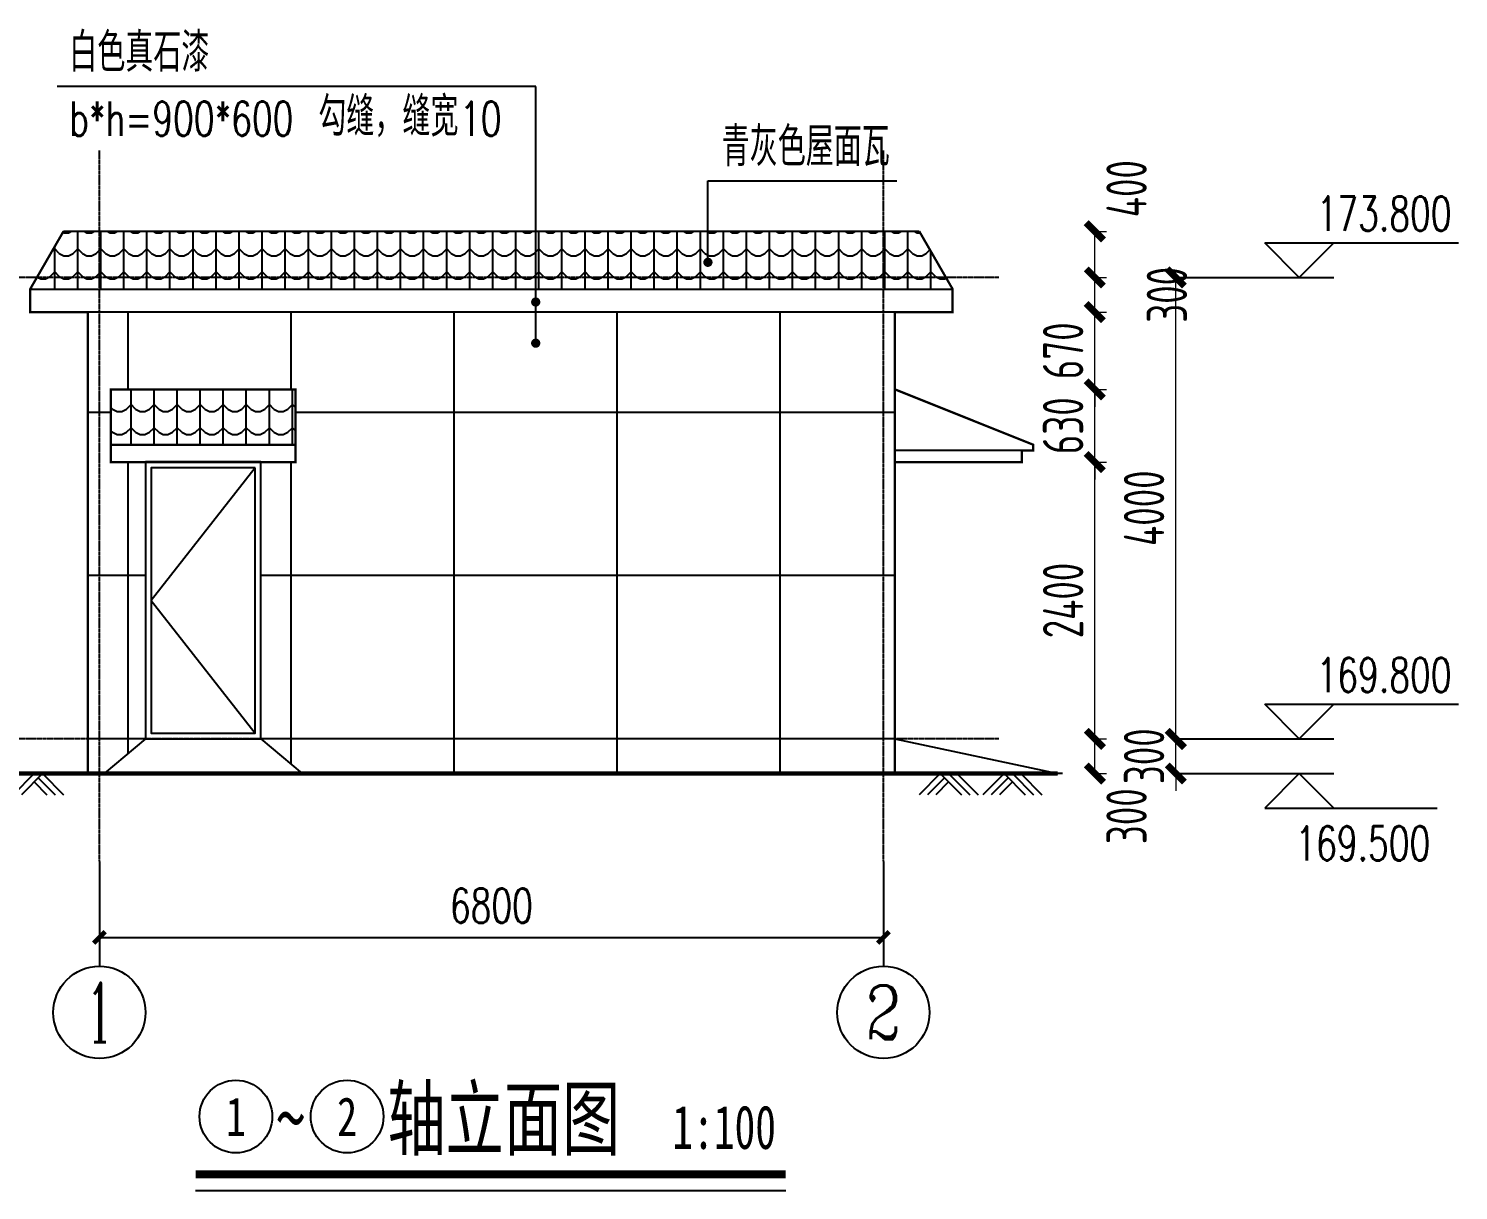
# Model space of a CAD drawing. Header units: inches. Extents: x -25354 to 45988, y -31419 to 5096.
# Drawn here: x -16146 to -3745, y -30628 to -20556 of the extents above; entities that cross this region are included whole.
import ezdxf
from ezdxf.enums import TextEntityAlignment as Align

# ---------------------------------------------------------------- set-up
doc = ezdxf.new("R2010")
doc.units = ezdxf.units.IN
doc.header["$MEASUREMENT"] = 0
doc.linetypes.add('DOTE', pattern=[2.42, 2, -0.2, 0.02, -0.2])
for name, color, linetype in [('AXIS', 3, 'Continuous'), ('AXIS_TEXT', 7, 'Continuous'), ('DIM_ELEV', 3, 'Continuous'), ('DIM_LEAD', 3, 'Continuous'), ('DIM_SYMB', 3, 'Continuous'), ('DOTE', 1, 'DOTE'), ('PUB_DIM', 3, 'Continuous'), ('TWT_DIM', 3, 'Continuous'), ('YHJ_立面_墙线中', 2, 'Continuous'), ('YHJ_门窗框', 151, 'Continuous'), ('YHJ_门窗细线', 160, 'Continuous'), ('建筑-房间填充', 8, 'Continuous')]:
    doc.layers.add(name, color=color, linetype=linetype)
doc.styles.add('_TCH_AXIS', font='COMPLEX', dxfattribs={"bigfont": 'GBCBIG'})
doc.styles.add('_TCH_DIM', font='SIMPLEX', dxfattribs={"bigfont": 'GBCBIG'})
doc.styles.add('_TCH_DIM_T3', font='SIMPLEX', dxfattribs={"width": 0.705882, "bigfont": 'GBCBIG'})
doc.styles.add('biaotilan', font='', dxfattribs={"width": 0.7})
doc.styles.add('COMPLEX', font='COMPLEX')
doc.styles.add('TSSD_REIN_T3', font='tssdeng.shx', dxfattribs={"width": 0.7, "bigfont": 'hztxt.shx'})
doc.styles.get('biaotilan').set_extended_font_data('SimSun')
doc.dimstyles.new('_TCH_ARCH&&100', dxfattribs={"dimtxt": 350, "dimasz": 150, "dimexe": 100, "dimexo": 200, "dimgap": 100, "dimtad": 1, "dimdec": 0, "dimzin": 0, "dimdsep": 46, "dimtxsty": 'TSSD_REIN_T3', "dimblk": 'ARCHTICK', "dimcen": 0.09, "dimclrt": 7, "dimazin": 2, "dimtfac": 1, "dimtdec": 0, "dimtix": 1, "dimtmove": 2, "dimatfit": 3, "dimfxl": 1, "dimfxlon": 1, "dimtolj": 1, "dimtzin": 0, "dimlwd": 18, "dimlwe": 18, "dimarcsym": 0})
doc.dimstyles.new('_TWT_ARCH&&100', dxfattribs={"dimtxt": 297.5, "dimasz": 100, "dimexe": 250, "dimexo": 300, "dimgap": 126.25, "dimtad": 1, "dimdec": 0, "dimzin": 0, "dimdsep": 46, "dimtxsty": '_TCH_DIM_T3', "dimblk": 'ARCHTICK', "dimcen": 0.09, "dimclrt": 7, "dimazin": 2, "dimtfac": 1, "dimtdec": 0, "dimtix": 1, "dimtmove": 2, "dimatfit": 3, "dimfxl": 75, "dimtolj": 1, "dimtzin": 0, "dimarcsym": 0})
pattern_1 = [(90, (-2191760.7, -2689677.4), (-1414.215, 0), []), (180, (-2191760.7, -2689677.4), (-1e-13, -1414.215), [])]

# ---------------------------------------------------------------- blocks, each defined once
blk = doc.blocks.new('HSHHFGHTFF')
at = {"layer": 'YHJ_门窗框'}
blk.add_lwpolyline([(633308, 84413), (634308, 84413), (634308, 82013), (633308, 82013)], close=True, dxfattribs=at)
at = {"layer": 'YHJ_门窗细线'}
blk.add_lwpolyline([(633358, 84363), (634258, 84363), (634258, 82063), (633358, 82063)], close=True, dxfattribs=at)
blk.add_lwpolyline([(633358, 84363), (634258, 83213), (633358, 82063)], dxfattribs=at)
blk = doc.blocks.new('_ArchTick')
at = {"color": 0, "linetype": 'ByBlock', "const_width": 0.4}
blk.add_lwpolyline([(-0.5, -0.5), (0.5, 0.5)], dxfattribs=at)
blk = doc.blocks.new('*D85')
at = {"layer": 'Defpoints', "color": 0, "transparency": 16777216}
for p in [(-15532, -28177), (-8732, -28177), (-8732, -28435)]:
    blk.add_point(p, dxfattribs=at)
at = {"layer": 'TWT_DIM', "color": 0, "lineweight": -2, "transparency": 16777216}
for p, q in [((-15532, -28435), (-8732, -28435)), ((-15532, -28477), (-15532, -28685)), ((-8732, -28477), (-8732, -28685))]:
    blk.add_line(p, q, dxfattribs=at)
at = {"layer": 'TWT_DIM', "color": 0, "lineweight": -2, "transparency": 16777216, "xscale": 100, "yscale": 100, "zscale": 100, "rotation": 180}
blk.add_blockref('_ArchTick', (-15532, -28435), dxfattribs=at)
at = {"layer": 'TWT_DIM', "color": 0, "lineweight": -2, "transparency": 16777216, "xscale": 100, "yscale": 100, "zscale": 100}
blk.add_blockref('_ArchTick', (-8732, -28435), dxfattribs=at)
at = {"layer": 'TWT_DIM', "color": 7, "transparency": 16777216, "insert": (-12132, -28160), "char_height": 297.5, "attachment_point": 5, "style": '_TCH_DIM_T3'}
blk.add_mtext('\\A1;6800', dxfattribs=at)
blk = doc.blocks.new('_AXISO')
blk.add_circle((0, 0), 0.5)
at = {"layer": 'AXIS_TEXT', "style": 'COMPLEX', "width": 1.041667}
blk.add_attdef('A', text='', height=0.56, dxfattribs=at).set_placement((-0.25, -0.28), (0.25, -0.28), align=Align.FIT)
blk = doc.blocks.new('*D86')
at = {"layer": 'Defpoints', "color": 0, "transparency": 16777216}
for p in [(-7626, -26714), (-6898, -26714), (-7626, -27014)]:
    blk.add_point(p, dxfattribs=at)
at = {"layer": 'PUB_DIM', "color": 0, "lineweight": 18, "transparency": 16777216}
for p, q in [((-6899, -26714), (-6798, -26714)), ((-6898, -27014), (-6898, -26714)), ((-6899, -27014), (-6798, -27014))]:
    blk.add_line(p, q, dxfattribs=at)
at = {"layer": 'PUB_DIM', "color": 0, "lineweight": 18, "transparency": 16777216, "xscale": 150, "yscale": 150, "zscale": 150}
for p, rotation in [((-6898, -26714), 90), ((-6898, -27014), 270)]:
    blk.add_blockref('_ArchTick', p, dxfattribs=dict(at, rotation=rotation))
at = {"layer": 'PUB_DIM', "color": 7, "transparency": 16777216, "insert": (-6623, -27384), "char_height": 350, "attachment_point": 5, "rotation": 90, "style": 'TSSD_REIN_T3'}
blk.add_mtext('\\A1;300', dxfattribs=at)
blk = doc.blocks.new('*D87')
at = {"layer": 'Defpoints', "color": 0, "transparency": 16777216}
for p in [(-7626, -24314), (-6898, -24314), (-7626, -26714)]:
    blk.add_point(p, dxfattribs=at)
at = {"layer": 'PUB_DIM', "color": 0, "lineweight": 18, "transparency": 16777216}
for p, q in [((-6899, -24314), (-6798, -24314)), ((-6898, -26714), (-6898, -24314)), ((-6899, -26714), (-6798, -26714))]:
    blk.add_line(p, q, dxfattribs=at)
at = {"layer": 'PUB_DIM', "color": 0, "lineweight": 18, "transparency": 16777216, "xscale": 150, "yscale": 150, "zscale": 150}
for p, rotation in [((-6898, -24314), 90), ((-6898, -26714), 270)]:
    blk.add_blockref('_ArchTick', p, dxfattribs=dict(at, rotation=rotation))
at = {"layer": 'PUB_DIM', "color": 7, "transparency": 16777216, "insert": (-7173, -25514), "char_height": 350, "attachment_point": 5, "rotation": 90, "style": 'TSSD_REIN_T3'}
blk.add_mtext('\\A1;2400', dxfattribs=at)
blk = doc.blocks.new('*D88')
at = {"layer": 'Defpoints', "color": 0, "transparency": 16777216}
for p in [(-7626, -23684), (-6898, -23684), (-7626, -24314)]:
    blk.add_point(p, dxfattribs=at)
at = {"layer": 'PUB_DIM', "color": 0, "lineweight": 18, "transparency": 16777216}
for p, q in [((-6898, -23684), (-6898, -23534)), ((-6899, -23684), (-6798, -23684)), ((-6898, -24314), (-6898, -23684)), ((-6899, -24314), (-6798, -24314)), ((-6898, -24314), (-6898, -24464))]:
    blk.add_line(p, q, dxfattribs=at)
at = {"layer": 'PUB_DIM', "color": 0, "lineweight": 18, "transparency": 16777216, "xscale": 150, "yscale": 150, "zscale": 150}
for p, rotation in [((-6898, -23684), 270), ((-6898, -24314), 90)]:
    blk.add_blockref('_ArchTick', p, dxfattribs=dict(at, rotation=rotation))
at = {"layer": 'PUB_DIM', "color": 7, "transparency": 16777216, "insert": (-7173, -23999), "char_height": 350, "attachment_point": 5, "rotation": 90, "style": 'TSSD_REIN_T3'}
blk.add_mtext('\\A1;630', dxfattribs=at)
blk = doc.blocks.new('*D89')
at = {"layer": 'Defpoints', "color": 0, "transparency": 16777216}
for p in [(-7626, -23014), (-6898, -23014), (-7626, -23684)]:
    blk.add_point(p, dxfattribs=at)
at = {"layer": 'PUB_DIM', "color": 0, "lineweight": 18, "transparency": 16777216}
for p, q in [((-6898, -23014), (-6898, -22864)), ((-6899, -23014), (-6798, -23014)), ((-6898, -23684), (-6898, -23014)), ((-6899, -23684), (-6798, -23684)), ((-6898, -23684), (-6898, -23834))]:
    blk.add_line(p, q, dxfattribs=at)
at = {"layer": 'PUB_DIM', "color": 0, "lineweight": 18, "transparency": 16777216, "xscale": 150, "yscale": 150, "zscale": 150}
for p, rotation in [((-6898, -23014), 270), ((-6898, -23684), 90)]:
    blk.add_blockref('_ArchTick', p, dxfattribs=dict(at, rotation=rotation))
at = {"layer": 'PUB_DIM', "color": 7, "transparency": 16777216, "insert": (-7173, -23349), "char_height": 350, "attachment_point": 5, "rotation": 90, "style": 'TSSD_REIN_T3'}
blk.add_mtext('\\A1;670', dxfattribs=at)
blk = doc.blocks.new('*D90')
at = {"layer": 'Defpoints', "color": 0, "transparency": 16777216}
for p in [(-7626, -22714), (-6898, -22714), (-7626, -23014)]:
    blk.add_point(p, dxfattribs=at)
at = {"layer": 'PUB_DIM', "color": 0, "lineweight": 18, "transparency": 16777216}
for p, q in [((-6899, -22714), (-6798, -22714)), ((-6898, -23014), (-6898, -22714)), ((-6899, -23014), (-6798, -23014))]:
    blk.add_line(p, q, dxfattribs=at)
at = {"layer": 'PUB_DIM', "color": 0, "lineweight": 18, "transparency": 16777216, "xscale": 150, "yscale": 150, "zscale": 150}
for p, rotation in [((-6898, -22714), 90), ((-6898, -23014), 270)]:
    blk.add_blockref('_ArchTick', p, dxfattribs=dict(at, rotation=rotation))
at = {"layer": 'PUB_DIM', "color": 7, "transparency": 16777216, "insert": (-6273, -22864), "char_height": 350, "attachment_point": 5, "rotation": 90, "style": 'TSSD_REIN_T3'}
blk.add_mtext('\\A1;300', dxfattribs=at)
blk = doc.blocks.new('*D91')
at = {"layer": 'Defpoints', "color": 0, "transparency": 16777216}
for p in [(-7626, -22314), (-6898, -22314), (-7626, -22714)]:
    blk.add_point(p, dxfattribs=at)
at = {"layer": 'PUB_DIM', "color": 0, "lineweight": 18, "transparency": 16777216}
for p, q in [((-6899, -22314), (-6798, -22314)), ((-6898, -22714), (-6898, -22314)), ((-6899, -22714), (-6798, -22714))]:
    blk.add_line(p, q, dxfattribs=at)
at = {"layer": 'PUB_DIM', "color": 0, "lineweight": 18, "transparency": 16777216, "xscale": 150, "yscale": 150, "zscale": 150}
for p, rotation in [((-6898, -22314), 90), ((-6898, -22714), 270)]:
    blk.add_blockref('_ArchTick', p, dxfattribs=dict(at, rotation=rotation))
at = {"layer": 'PUB_DIM', "color": 7, "transparency": 16777216, "insert": (-6623, -21944), "char_height": 350, "attachment_point": 5, "rotation": 90, "style": 'TSSD_REIN_T3'}
blk.add_mtext('\\A1;400', dxfattribs=at)
blk = doc.blocks.new('*D98')
at = {"layer": 'Defpoints', "color": 0, "transparency": 16777216}
for p in [(-7326, -26714), (-6196, -26714), (-7326, -27014)]:
    blk.add_point(p, dxfattribs=at)
at = {"layer": 'PUB_DIM', "color": 0, "lineweight": 18, "transparency": 16777216}
for p, q in [((-6196, -26714), (-6196, -26564)), ((-6197, -26714), (-6096, -26714)), ((-6196, -27014), (-6196, -26714)), ((-6197, -27014), (-6096, -27014)), ((-6196, -27014), (-6196, -27164))]:
    blk.add_line(p, q, dxfattribs=at)
at = {"layer": 'PUB_DIM', "color": 0, "lineweight": 18, "transparency": 16777216, "xscale": 150, "yscale": 150, "zscale": 150}
for p, rotation in [((-6196, -26714), 270), ((-6196, -27014), 90)]:
    blk.add_blockref('_ArchTick', p, dxfattribs=dict(at, rotation=rotation))
at = {"layer": 'PUB_DIM', "color": 7, "transparency": 16777216, "insert": (-6471, -26864), "char_height": 350, "attachment_point": 5, "rotation": 90, "style": 'TSSD_REIN_T3'}
blk.add_mtext('\\A1;300', dxfattribs=at)
blk = doc.blocks.new('*D99')
at = {"layer": 'Defpoints', "color": 0, "transparency": 16777216}
for p in [(-7326, -22714), (-6196, -22714), (-7326, -26714)]:
    blk.add_point(p, dxfattribs=at)
at = {"layer": 'PUB_DIM', "color": 0, "lineweight": 18, "transparency": 16777216}
for p, q in [((-6197, -22714), (-6096, -22714)), ((-6196, -26714), (-6196, -22714)), ((-6197, -26714), (-6096, -26714))]:
    blk.add_line(p, q, dxfattribs=at)
at = {"layer": 'PUB_DIM', "color": 0, "lineweight": 18, "transparency": 16777216, "xscale": 150, "yscale": 150, "zscale": 150}
for p, rotation in [((-6196, -22714), 90), ((-6196, -26714), 270)]:
    blk.add_blockref('_ArchTick', p, dxfattribs=dict(at, rotation=rotation))
at = {"layer": 'PUB_DIM', "color": 7, "transparency": 16777216, "insert": (-6471, -24714), "char_height": 350, "attachment_point": 5, "rotation": 90, "style": 'TSSD_REIN_T3'}
blk.add_mtext('\\A1;4000', dxfattribs=at)

msp = doc.modelspace()

# ---------------------------------------------------------------- hatches: boundary and pattern name
h = msp.add_hatch()
h.set_pattern_fill('多孔材料', color=8, scale=500, angle=45)
h.set_pattern_definition(pattern_1)
h.paths.add_polyline_path([(-14131.9, -26713.6), (-8731.9, -26713.6), (-8731.9, -27013.6), (-13774.4, -27013.6)])
h.paths.add_polyline_path([(-8731.9, -26713.6), (-8631.9, -26713.6), (-8631.9, -27013.6), (-8731.9, -27013.6)])
h.paths.add_polyline_path([(-8731.9, -23013.6), (-8631.9, -23013.6), (-8631.9, -26713.6), (-8731.9, -26713.6)])
h.paths.add_polyline_path([(-15531.9, -26713.6), (-15131.9, -26713.6), (-15489.5, -27013.6), (-15531.9, -27013.6)])
h.paths.add_polyline_path([(-15631.9, -26713.6), (-15531.9, -26713.6), (-15531.9, -27013.6), (-15631.9, -27013.6)])
h.paths.add_polyline_path([(-15631.9, -23013.6), (-15531.9, -23013.6), (-15531.9, -26713.6), (-15631.9, -26713.6)])
h = msp.add_hatch()
h.set_pattern_fill('多孔材料', color=8, scale=500, angle=45)
h.set_pattern_definition(pattern_1)
h.paths.add_polyline_path([(-8731.9, -23013.6), (-11747.6, -23013.6), (-11747.6, -23263.3, -1), (-11747.6, -23303.3, -1), (-11747.6, -23263.3), (-11747.6, -23013.6), (-15531.9, -23013.6), (-15531.9, -26713.6), (-15131.9, -26713.6), (-15131.9, -24313.6), (-15431.9, -24313.6), (-15431.9, -24163.6), (-15431.9, -23683.6), (-13831.9, -23683.6), (-13831.9, -24213.6), (-13831.9, -24313.6), (-14131.9, -24313.6), (-14131.9, -26713.6), (-8731.9, -26713.6)])
at = {"layer": '建筑-房间填充'}
h = msp.add_hatch(dxfattribs=at)
h.set_pattern_fill('弯瓦屋面', color=144, scale=100)
h.set_pattern_definition([(0, (-643439.85, -108726.17), (200, 200), [40, -160]), (45, (-643359.85, -108706.17), (2e-14, 200), [56.56854, -226.27417]), (90, (-643319.85, -108666.17), (-200, 200), [200]), (135, (-643279.85, -108706.17), (-200, 2e-14), [56.56854, -226.27417]), (26.565051, (-643399.845, -108726.17), (200, 2e-07), [44.72, -402.493595]), (333.434949, (-643279.845, -108706.17), (200, -2e-07), [44.72, -402.493595])])
h.paths.add_polyline_path([(-8731.9, -22313.6), (-8420.6, -22313.6), (-8189.7, -22713.6), (-8731.9, -22713.6)])
h.paths.add_polyline_path([(-8731.9, -22713.6), (-8189.7, -22713.6), (-8131.9, -22813.6), (-8731.9, -22813.6)])
h.paths.add_polyline_path([(-15531.9, -22313.6), (-8731.9, -22313.6), (-8731.9, -22713.6), (-15531.9, -22713.6)])
h.paths.add_polyline_path([(-15531.9, -22713.6), (-8731.9, -22713.6), (-8731.9, -22813.6), (-15531.9, -22813.6)])
h.paths.add_polyline_path([(-15843.3, -22313.6), (-15531.9, -22313.6), (-15531.9, -22713.6), (-16074.2, -22713.6)])
h.paths.add_polyline_path([(-16074.2, -22713.6), (-15531.9, -22713.6), (-15531.9, -22813.6), (-16131.9, -22813.6)])
h = msp.add_hatch(dxfattribs=at)
h.set_pattern_fill('弯瓦屋面', color=144, scale=100)
h.set_pattern_definition([(0, (-1306377.77, -2928476.18), (200, 200), [40, -160]), (45, (-1306297.77, -2928456.18), (2e-14, 200), [56.568542, -226.27417]), (90, (-1306257.77, -2928416.18), (-200, 200), [200]), (135, (-1306217.77, -2928456.18), (-200, 2e-14), [56.568542, -226.27417]), (26.5650512, (-1306337.765, -2928476.18), (200, 2e-07), [44.72, -402.493595]), (333.4349488, (-1306217.765, -2928456.18), (200, -2e-07), [44.72, -402.493595])])
h.paths.add_polyline_path([(-15431.9, -24163.6), (-15431.9, -23683.6), (-13831.9, -23683.6), (-13831.9, -24163.6)])

# ---------------------------------------------------------------- linework, layer by layer
for p, q in [((-16097.6, -27013.6), (-16280.8, -27199.6)), ((-16025.7, -27013.6), (-16208.8, -27199.6)), ((-16025.7, -27013.6), (-15842.5, -27199.6)), ((-8238.2, -27013.6), (-8421.4, -27199.6)), ((-8238.2, -27013.6), (-8055, -27199.6)), ((-8166.2, -27013.6), (-7983.1, -27199.6)), ((-8094.3, -27013.6), (-7911.2, -27199.6)), ((-7685.2, -27013.6), (-7868.4, -27199.6)), ((-7685.2, -27013.6), (-7502.1, -27199.6)), ((-7613.3, -27013.6), (-7430.1, -27199.6)), ((-7541.3, -27013.6), (-7358.2, -27199.6)), ((-16097.6, -27086.7), (-15986.5, -27199.6)), ((-16061.7, -27050.1), (-15914.5, -27199.6)), ((-8202.2, -27050.1), (-8349.3, -27199.6)), ((-8166.2, -27086.7), (-8277.4, -27199.6)), ((-7649.2, -27050.1), (-7796.4, -27199.6)), ((-7613.3, -27086.7), (-7724.4, -27199.6))]:
    msp.add_line(p, q)
at = {"layer": 'AXIS'}
for p, q in [((-15531.9, -27777.3), (-15531.9, -28684.7)), ((-8731.9, -27777.3), (-8731.9, -28684.7))]:
    msp.add_line(p, q, dxfattribs=at)
at = {"layer": 'DIM_ELEV'}
for p, q in [((-5124.6, -22713.6), (-5424.6, -22413.6)), ((-5424.6, -22413.6), (-3744.6, -22413.6)), ((-5124.6, -22713.6), (-4824.6, -22413.6)), ((-6195.8, -22713.6), (-4824.6, -22713.6)), ((-5124.6, -26713.6), (-5424.6, -26413.6)), ((-5424.6, -26413.6), (-3744.6, -26413.6)), ((-5124.6, -26713.6), (-4824.6, -26413.6)), ((-6195.8, -26713.6), (-4824.6, -26713.6)), ((-6195.8, -27013.6), (-4824.6, -27013.6)), ((-5124.6, -27013.6), (-5424.6, -27313.6)), ((-5124.6, -27013.6), (-4824.6, -27313.6)), ((-5424.6, -27313.6), (-3928.6, -27313.6))]:
    msp.add_line(p, q, dxfattribs=at)
for points in [[(-17016.4, -27013.6), (-15631.9, -27013.6)], [(-7178.4, -27013.6), (-8631.9, -27013.6)]]:
    msp.add_lwpolyline(points, dxfattribs=at)
at = {"layer": 'DIM_LEAD'}
for p, q in [((-11747.6, -21057.9), (-15898, -21057.9)), ((-11747.6, -23283.3), (-11747.6, -21057.9)), ((-11747.6, -22926.6), (-11747.6, -21057.9)), ((-10253.8, -22582), (-10253.8, -21875.2)), ((-10253.8, -21875.2), (-8614.5, -21875.2))]:
    msp.add_line(p, q, dxfattribs=at)
at = {"layer": 'DIM_LEAD', "const_width": 40}
for points in [[(-10253.8, -22602, 1), (-10253.8, -22562, 1)], [(-11747.6, -22946.6, 1), (-11747.6, -22906.6, 1)], [(-11747.6, -23303.3, 1), (-11747.6, -23263.3, 1)]]:
    msp.add_lwpolyline(points, format="xyb", close=True, dxfattribs=at)
at = {"layer": 'DIM_SYMB', "const_width": 70}
msp.add_lwpolyline([(-14698.1, -30487.7), (-9579.3, -30487.7)], dxfattribs=at)
at = {"layer": 'DIM_SYMB'}
msp.add_lwpolyline([(-14698.1, -30627.7), (-9579.3, -30627.7)], dxfattribs=at)
at = {"layer": 'DIM_SYMB', "color": 7}
for centre in [(-14348.1, -29988), (-13383.4, -29988)]:
    msp.add_circle(centre, 315, dxfattribs=at)
at = {"layer": 'DOTE', "linetype": 'DOTE'}
for p, q in [((-15531.9, -27777.3), (-15531.9, -21613.6)), ((-8731.9, -27777.3), (-8731.9, -21613.6)), ((-7731.9, -22713.6), (-16531.9, -22713.6)), ((-7731.9, -26713.6), (-16531.9, -26713.6))]:
    msp.add_line(p, q, dxfattribs=at)
at = {"layer": 'YHJ_立面_墙线中', "lineweight": 25, "const_width": 20}
for points in [[(-15631.9, -23013.6), (-16131.9, -23013.6), (-16131.9, -22813.6), (-15843.3, -22313.6)], [(-8420.6, -22313.6), (-15843.3, -22313.6)], [(-8631.9, -23013.6), (-8131.9, -23013.6), (-8131.9, -22813.6), (-8420.6, -22313.6)], [(-15631.9, -27013.6), (-15631.9, -23013.6)], [(-8631.9, -27013.6), (-8631.9, -23013.6)], [(-13831.9, -24213.6), (-13831.9, -23683.6), (-15431.9, -23683.6), (-15431.9, -24213.6)], [(-8631.9, -23683.6), (-7431.9, -24163.6), (-7431.9, -24213.6), (-7531.9, -24213.6), (-7531.9, -24313.6), (-8631.9, -24313.6)]]:
    msp.add_lwpolyline(points, dxfattribs=at)
at = {"layer": 'YHJ_立面_墙线中'}
for points in [[(-16131.9, -22813.6), (-8131.9, -22813.6)], [(-8631.9, -23013.6), (-15631.9, -23013.6)], [(-7531.9, -24213.6), (-8631.9, -24213.6)], [(-15131.9, -26713.6), (-15489.5, -27013.6)], [(-14131.9, -26713.6), (-13774.4, -27013.6)], [(-8631.9, -26713.6), (-7219.1, -27013.6)]]:
    msp.add_lwpolyline(points, dxfattribs=at)
at = {"layer": 'YHJ_立面_墙线中', "lineweight": 25, "const_width": 20}
msp.add_lwpolyline([(-13831.9, -24163.6), (-15431.9, -24163.6), (-15431.9, -24313.6), (-13831.9, -24313.6)], close=True, dxfattribs=at)
at = {"layer": 'YHJ_立面_墙线中', "lineweight": 40, "const_width": 40}
msp.add_lwpolyline([(-7219.1, -27013.6), (-17174.4, -27013.6)], dxfattribs=at)

# ---------------------------------------------------------------- block references
at = {"layer": 'AXIS'}
ref = msp.add_blockref('_AXISO', (-15531.9, -29084.7), dxfattribs=dict(at, xscale=800, yscale=800, zscale=800))
ref.add_attrib('A', '1', dxfattribs={"layer": 'AXIS_TEXT', "height": 514.7, "style": '_TCH_AXIS'}).set_placement((-15642.2, -29342.1), (-15421.6, -29342.1), align=Align.FIT)
ref = msp.add_blockref('_AXISO', (-8731.9, -29084.7), dxfattribs=dict(at, xscale=800, yscale=800, zscale=800))
ref.add_attrib('A', '2', dxfattribs={"layer": 'AXIS_TEXT', "height": 465.9, "style": '_TCH_AXIS'}).set_placement((-8887.2, -29317.7), (-8576.6, -29317.7), align=Align.FIT)
at = {"layer": 'YHJ_立面_墙线中', "xscale": -1}
msp.add_blockref('HSHHFGHTFF', (619176, -108726.2), dxfattribs=at)

# ---------------------------------------------------------------- texts
at = {"layer": 'DIM_ELEV', "color": 7, "style": '_TCH_DIM', "width": 0.705882}
for s, p in [('173.800', (-4974.6, -22308.6)), ('169.800', (-4974.6, -26308.6)), ('169.500', (-5158.6, -27768.6))]:
    msp.add_text(s, height=297.5, dxfattribs=at).set_placement(p)
at = {"layer": 'DIM_LEAD', "color": 7, "style": '_TCH_DIM'}
for s, p in [('白色真石漆', (-15793, -20930.5)), ('勾缝，缝宽', (-13633, -21486.8)), ('青灰色屋面瓦', (-10134.4, -21747.9))]:
    msp.add_text(s, height=337.59, dxfattribs=at).set_placement(p)
at = {"layer": 'DIM_LEAD', "color": 7, "style": '_TCH_DIM', "width": 0.705882}
for s, p in [('b*h=900*600', (-15793, -21486.8)), ('10', (-12404.3, -21486.8))]:
    msp.add_text(s, height=297.5, dxfattribs=at).set_placement(p)
at = {"layer": 'DIM_SYMB', "color": 7, "style": 'biaotilan', "width": 0.7}
for s, height, p in [('轴立面图', 528.69, (-13033.4, -30268)), ('~', 528.7, (-13998.1, -30268)), ('1:100', 377.64, (-10562.5, -30268))]:
    msp.add_text(s, height=height, dxfattribs=at).set_placement(p)
at = {"layer": 'DIM_SYMB', "color": 7, "style": 'biaotilan'}
for s, height, width, p, p2 in [('1', 336.1, 0.720115, (-14434.6, -30156), (-14261.5, -30156)), ('2', 335.7, 0.724277, (-13470.3, -30155.8), (-13296.5, -30155.8))]:
    msp.add_text(s, height=height, dxfattribs=dict(at, width=width)).set_placement(p, p2, align=Align.FIT)

# ---------------------------------------------------------------- dimensions: what is measured, and where the dimension line sits
at = {"layer": 'PUB_DIM'}
for base, p1, p2, picture, middle in [((-6898, -22313.6), (-7626.3, -22713.6), (-7626.3, -22313.6), '*D91', (-6623, -21943.6)), ((-6898, -22713.6), (-7626.3, -23013.6), (-7626.3, -22713.6), '*D90', (-6273, -22863.6)), ((-6898, -26713.6), (-7626.3, -27013.6), (-7626.3, -26713.6), '*D86', (-6623, -27383.6))]:
    dim = msp.add_linear_dim(base=base, p1=p1, p2=p2, angle=90, dimstyle='_TCH_ARCH&&100', dxfattribs=at)
    dim.commit()
    dim.dimension.update_dxf_attribs({"geometry": picture, "text_midpoint": middle, "dimtype": 161})
for p1, p2, distance, picture, middle in [((-7326.3, -26713.6), (-7326.3, -22713.6), -1130.5, '*D99', (-6470.8, -24713.6)), ((-7626.3, -23683.6), (-7626.3, -23013.6), -728.3, '*D89', (-7173, -23348.6)), ((-7626.3, -24313.6), (-7626.3, -23683.6), -728.3, '*D88', (-7173, -23998.6)), ((-7626.3, -26713.6), (-7626.3, -24313.6), -728.3, '*D87', (-7173, -25513.6)), ((-7326.3, -27013.6), (-7326.3, -26713.6), -1130.5, '*D98', (-6470.8, -26863.6))]:
    dim = msp.add_aligned_dim(p1=p1, p2=p2, distance=distance, dimstyle='_TCH_ARCH&&100', dxfattribs=at)
    dim.commit()
    dim.dimension.update_dxf_attribs({"geometry": picture, "text_midpoint": middle})
at = {"layer": 'TWT_DIM'}
dim = msp.add_aligned_dim(p1=(-15531.9, -28177.3), p2=(-8731.9, -28177.3), distance=-257.5, dimstyle='_TWT_ARCH&&100', dxfattribs=at)
dim.commit()
dim.dimension.update_dxf_attribs({"geometry": '*D85', "text_midpoint": (-12131.9, -28159.7)})

doc.saveas('drawing.dxf')
